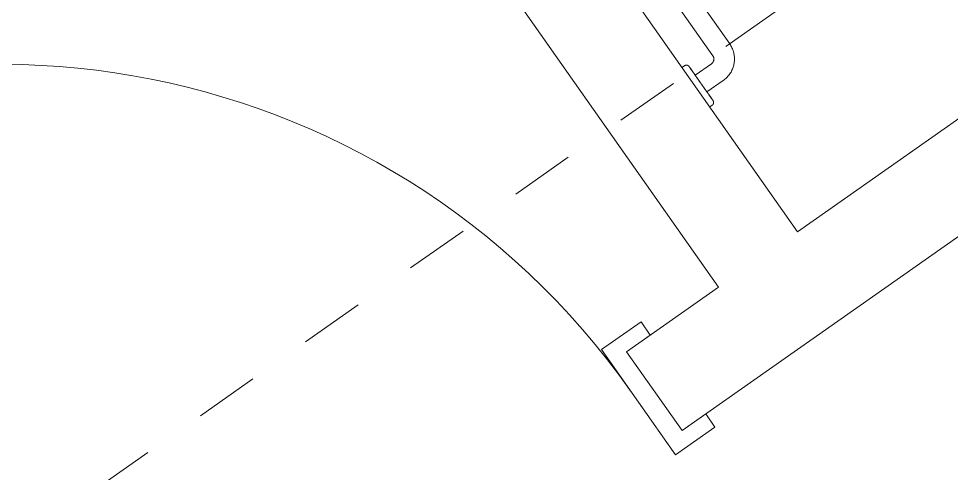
# Model space of a CAD drawing. Extents: x 274235 to 276654, y 142848 to 144425.
# Drawn here: x 276082.17 to 276083.622, y 143070.142 to 143070.85 of the extents above; entities that cross this region are included whole.
import ezdxf

# ---------------------------------------------------------------- set-up
doc = ezdxf.new("R2010")
doc.units = 0
doc.header["$LTSCALE"] = 1.5
doc.linetypes.add('ACM-G-CENTER', pattern=[50.800000000000004, 31.75, -6.350000000000001, 6.350000000000001, -6.350000000000001])
doc.layers.get('0').update_dxf_attribs({"linetype": 'CONTINUOUS', "lineweight": 0})
for name, color, linetype, lineweight in [('_ACM-A-DOOR', 1, 'CONTINUOUS', 5), ('_ACM-A-EQPM', 3, 'CONTINUOUS', 5), ('_ACM-A-GRID', 3, 'CONTINUOUS', 5), ('_ACM-A-WALL-FULL', 6, 'CONTINUOUS', 13)]:
    doc.layers.add(name, color=color, linetype=linetype, lineweight=lineweight)

# ---------------------------------------------------------------- blocks, each defined once
blk = doc.blocks.new('ACM_Door-Regular-Single - 1323_1200_ S-2217205-F5_Working')
at = {"layer": '_ACM-A-DOOR'}
for p, q in [((-695.0000000000084, 99.99999999999999), (-620.0000000000083, 99.99999999999999)), ((-695.0000000000084, 74.99999999999999), (-695.0000000000084, 99.99999999999999)), ((-620.0000000000083, 99.99999999999999), (-620.0000000000093, -99.99999999999999)), ((-650.00000000001, 74.99999999999999), (-695.0000000000084, 74.99999999999999)), ((-650.0000000000095, -74.99999999999999), (-650.0000000000095, 74.99999999999999)), ((-695.0000000000056, -74.99999999999999), (-650.0000000000095, -74.99999999999999)), ((-695.0000000000056, -99.99999999999999), (-695.0000000000056, -74.99999999999999)), ((-620.0000000000093, -99.99999999999999), (-695.0000000000056, -99.99999999999999))]:
    blk.add_line(p, q, dxfattribs=at)
blk.add_arc((579.9999999999928, -20.00000000000006), 1200.000000000001, 180.0000000000001, 269.9999999999997, dxfattribs=at)
blk = doc.blocks.new('GRAB_RAIL_horiz - FIRT-003-V257-F5_Working')
at = {"layer": '_ACM-A-EQPM'}
for p, q in [((-37.50000000015607, -1.143507688539103e-09), (-37.50000000015607, -5.000000001194349)), ((-16.00000000013497, -10.00000000117589), (-16.00000000020427, -41.00000000118617)), ((-15.4548132206374, -10.00000000002123), (-16.00000000001233, -10.00000000002123)), ((15.99999999998771, -10.00000000002123), (-16.00000000001233, -10.00000000002123)), ((15.99999999998771, -10.00000000002123), (15.4548132206128, -10.00000000002123)), ((15.99999999985776, -41.00000000118617), (15.99999999985776, -10.00000000117589)), ((37.49999999987886, -5.000000001194349), (37.49999999987886, -1.178159436676651e-09)), ((412.4999999998456, -1.143507688539103e-09), (412.4999999998456, -5.000000001194349)), ((433.9999999997974, -10.00000000117589), (433.9999999997974, -41.00000000118617)), ((466.0000000000001, -10.00000000002015), (434, -10.00000000002015)), ((434.5451867793749, -10.00000000002015), (434, -10.00000000002015)), ((466.0000000000001, -10.00000000002015), (465.4548132206252, -10.00000000002015)), ((465.9999999997901, -41.00000000118617), (465.9999999998594, -10.00000000117589)), ((487.4999999998112, -5.000000001194349), (487.4999999998112, -1.143507688539103e-09)), ((269.3875736314676, -50.00000000116679), (24.99999999980373, -50.00000000116679)), ((367.6858674941595, -50.00000000116679), (286.1602540386854, -50.00000000116679)), ((424.9999999997821, -50.00000000120144), (387.3141325075227, -50.00000000116679)), ((24.99999999980373, -82.00000000119417), (268.9505528829912, -82.00000000115952)), ((286.7827349555199, -82.00000000119417), (365.3567834165988, -82.00000000119417)), ((389.6432165850142, -82.00000000119417), (424.9999999998514, -82.00000000115952))]:
    blk.add_line(p, q, dxfattribs=at)
at = {"layer": '_ACM-A-EQPM', "flags": 128}
for points in [[(-32.50000000013988, -10.00000000117589), (-32.69994667111678, -9.996000534488122), (-32.89957347000473, -9.984008532731513), (-33.0985610365904, -9.964043180430599), (-33.29659103323356, -9.936136418076785), (-33.49334665410915, -9.900332890427945), (-33.68851313223168, -9.85668987547233), (-33.88177824294507, -9.805277192670747), (-34.07283280325446, -9.746177091620485), (-34.26137116651444, -9.679484119547032), (-34.4470917116425, -9.605304971192709), (-34.62969732547135, -9.523758317290504), (-34.8088958778244, -9.434974615088322), (-34.98440068938362, -9.339095899572204), (-35.1559309897857, -9.236275556220154), (-35.3232123671245, -9.126678075737074), (-35.48597720698872, -9.010478790597517), (-35.64396512027233, -8.887863594990268), (-35.79692335996588, -8.75902864691725), (-35.94460722568092, -8.624180054872431), (-36.08678045466041, -8.483533547922525), (-36.22321559996781, -8.337314130367668), (-36.35369439460774, -8.185755722160229), (-36.47800810033041, -8.02910078438872), (-36.5959578416745, -7.867599931524729), (-36.70735492413951, -7.701511530502194), (-36.812021136349, -7.531101287356705), (-36.90978903454143, -7.356641822013898), (-37.00050221105194, -7.178412232543725), (-37.0840155440128, -6.996697648222198), (-37.160195429936, -6.811788773583703), (-37.22891999737585, -6.623981423359874), (-37.2900793016026, -6.433576049379281), (-37.34357550077184, -6.240877259462559), (-37.38932301234254, -6.046193330634651), (-37.42724865009004, -5.84983571564926), (-37.45729174109038, -5.652118544869973), (-37.47940422281444, -5.45335812347339), (-37.49355072005492, -5.253872425845475), (-37.49970860126996, -5.053980586478064), (-37.50000000015607, -5.000000001194349)], [(-15.84316832600798, -10.00000000117589), (-16.96526569269991, -10.00000000114123), (-18.06022225327815, -10.00000000117589), (-19.12628631100561, -10.00000000121054), (-20.16175239055756, -10.00000000121054), (-21.16496396733201, -10.00000000121054), (-22.1343161166451, -10.00000000117589), (-23.06825808191079, -10.00000000117589), (-23.9652957552209, -10.00000000117589), (-24.823994067692, -10.00000000121054), (-25.6429792850744, -10.00000000117589), (-26.42094120592046, -10.00000000114123), (-27.15663525690652, -10.00000000117589), (-27.84888448468464, -10.00000000121054), (-28.49658143795768, -10.00000000121054), (-29.09868993991622, -10.00000000121054), (-29.65424674542373, -10.00000000121054), (-30.16236308197986, -10.00000000117589), (-30.62222607182812, -10.00000000117589), (-31.03310003243605, -10.00000000117589), (-31.39432765312995, -10.00000000121054), (-31.70533104656752, -10.00000000117589), (-31.96561267373163, -10.00000000121054), (-32.17475613960378, -10.00000000117589), (-32.33242685930927, -10.00000000117589), (-32.43837259327884, -10.00000000117589), (-32.49242385080288, -10.00000000117589), (-32.50000000013988, -10.00000000117589)], [(-32.50000000013988, -10.00000000117589), (-32.47400346661743, -10.00000000117589), (-32.3960554550089, -10.00000000114123), (-32.26628066538215, -10.00000000117589), (-32.08488670987445, -10.00000000117589), (-31.8521637800357, -10.00000000117589), (-31.56848418284153, -10.00000000117589), (-31.23430174523764, -10.00000000117589), (-30.85015108783919, -10.00000000117589), (-30.41664676965629, -10.00000000117589), (-29.93448230523191, -10.00000000117589), (-29.40442905474629, -10.00000000114123), (-28.82733499048409, -10.00000000114123), (-28.20412333959466, -10.00000000114123), (-27.53579110813553, -10.00000000121054), (-26.82340748473562, -10.00000000117589), (-26.06811213136316, -10.00000000121054), (-25.27111335953487, -10.00000000117589), (-24.43368619730282, -10.00000000117589), (-23.55717034916743, -10.00000000114123), (-22.64296805397571, -10.00000000117589), (-21.6925418400424, -10.00000000121054), (-20.70741218664207, -10.00000000121054), (-19.68915509104063, -10.00000000117589), (-18.63939954744201, -10.00000000114123), (-17.55982494089949, -10.00000000114123), (-16.45215836021125, -10.00000000114123), (-15.31817183576022, -10.00000000114123), (-14.15967950410013, -10.00000000114123), (-12.97853470587161, -10.00000000117589), (-11.77662702065209, -10.00000000114123), (-10.55587924435313, -10.00000000117589), (-9.318244313184733, -10.00000000117589), (-8.0657021788993, -10.00000000121054), (-6.800256641621854, -10.00000000117589), (-5.523932144355422, -10.00000000114123), (-4.238770534151445, -10.00000000117589), (-2.94682779528157, -10.00000000114123), (-1.650170760509536, -10.00000000117589), (-0.3508738046213694, -10.00000000117589), (0.9489844745883602, -10.00000000114123), (2.247324581082466, -10.00000000121054), (3.542069447634094, -10.00000000117589), (4.831147758652151, -10.00000000117589), (6.112497263858677, -10.00000000117589), (7.384068077343182, -10.00000000114123), (8.64382595714269, -10.00000000121054), (9.889755559248806, -10.00000000121054), (11.11986366223009, -10.00000000117589), (12.3321823554008, -10.00000000117589), (13.52477218762524, -10.00000000117589), (14.69572526941156, -10.00000000117589), (15.84316832566146, -10.00000000117589), (16.96526569242269, -10.00000000114123), (18.06022225293163, -10.00000000117589), (19.12628631058979, -10.00000000114123), (20.16175239021104, -10.00000000114123), (21.16496396698549, -10.00000000117589), (22.13431611629858, -10.00000000117589), (23.06825808156427, -10.00000000117589), (23.96529575487439, -10.00000000117589), (24.82399406734548, -10.00000000117589), (25.64297928479719, -10.00000000117589), (26.42094120557395, -10.00000000121054), (27.15663525656, -10.00000000121054), (27.84888448433813, -10.00000000117589), (28.49658143761117, -10.00000000114123), (29.09868993963901, -10.00000000114123), (29.65424674500791, -10.00000000117589), (30.16236308163334, -10.00000000117589), (30.62222607155091, -10.00000000117589), (31.03310003215884, -10.00000000117589), (31.39432765271413, -10.00000000117589), (31.7053310461517, -10.00000000117589), (31.96561267338511, -10.00000000114123), (32.17475613932657, -10.00000000117589), (32.33242685896276, -10.00000000121054), (32.43837259286302, -10.00000000117589), (32.49242385045636, -10.00000000117589), (32.49999999979337, -10.00000000121054)], [(32.49999999979337, -10.00000000121054), (32.47400346634022, -10.00000000121054), (32.39605545459308, -10.00000000121054), (32.26628066503563, -10.00000000117589), (32.08488670952793, -10.00000000117589), (31.85216377961988, -10.00000000117589), (31.56848418249501, -10.00000000121054), (31.23430174489113, -10.00000000121054), (30.85015108749267, -10.00000000117589), (30.41664676937908, -10.00000000117589), (29.93448230488539, -10.00000000117589), (29.40442905446908, -10.00000000121054), (28.82733499013757, -10.00000000117589), (28.20412333931745, -10.00000000114123), (27.53579110771971, -10.00000000117589), (26.8234074843891, -10.00000000117589), (26.06811213108595, -10.00000000117589), (25.27111335925765, -10.00000000117589), (24.43368619688699, -10.00000000114123), (23.55717034889021, -10.00000000121054), (22.64296805355989, -10.00000000121054), (21.69254183962657, -10.00000000117589), (20.70741218629555, -10.00000000117589), (19.68915509069411, -10.00000000121054), (18.6393995471648, -10.00000000121054), (17.55982494055297, -10.00000000121054), (16.45215835993404, -10.00000000117589), (15.31817183548301, -10.00000000121054)], [(37.49999999987886, -5.000000001194349), (37.49600053308713, -5.199946672101942), (37.48400853136518, -5.399573471024541), (37.46404317902962, -5.598561037644868), (37.4361364166758, -5.796591034253379), (37.40033288906161, -5.993346655163623), (37.35668987414065, -6.188513133320794), (37.30527719130441, -6.381778244034194), (37.2461770902195, -6.572832804239624), (37.1794841181807, -6.761371167568905), (37.10530496986103, -6.947091712731617), (37.02375831599348, -7.129697326491168), (36.93497461375664, -7.308895878878866), (36.83909589817122, -7.484400690368784), (36.73627555492313, -7.655930990770867), (36.62667807433609, -7.823212368144323), (36.51047878926584, -7.985977207973884), (36.38786359358928, -8.143965121257498), (36.25902864558557, -8.296923361054997), (36.1241800535061, -8.444607226735389), (35.98353354659084, -8.586780455714871), (35.83731412896668, -8.723215601056927), (35.6857557207939, -8.853694395662206), (35.52910078305704, -8.978008101350225), (35.3675999301584, -9.095957842659663), (35.20151152920516, -9.207354925193977), (35.03110128599037, -9.312021137368811), (34.85664182064757, -9.409789035630547), (34.67841223110809, -9.500502212071751), (34.49669764685586, -9.584015545032617), (34.31178877214807, -9.660195431025114), (34.12398142195889, -9.72891999843032), (33.93357604794365, -9.790079302622416), (33.74087725809623, -9.843575501757005), (33.54619332926832, -9.889323013362356), (33.34983571435223, -9.92724865114451), (33.15211854350364, -9.957291742144845), (32.95335812217636, -9.979404223834264), (32.75387242444449, -9.993550721109386), (32.55398058507708, -9.999708602359078), (32.49999999979337, -10.00000000121054)], [(417.4999999998618, -10.00000000117589), (417.3000533289542, -9.996000534488122), (417.1004265299969, -9.984008532731513), (416.9014389634805, -9.964043180430599), (416.7034089668374, -9.936136418042134), (416.5066533458925, -9.900332890427945), (416.3114868677007, -9.856689875437679), (416.1182217569873, -9.80527719274005), (415.9271671967472, -9.746177091620485), (415.7386288334872, -9.679484119547032), (415.5529082882899, -9.605304971192709), (415.3703026745303, -9.523758317290504), (415.1911041221773, -9.43497461505367), (415.0155993106873, -9.339095899572204), (414.8440690102159, -9.236275556254805), (414.6767876328772, -9.126678075737074), (414.5140227930129, -9.010478790597517), (414.3560348797986, -8.887863594955617), (414.2030766399665, -8.75902864691725), (414.0553927743208, -8.624180054872431), (413.9132195453412, -8.483533547922525), (413.7767843999645, -8.337314130367668), (413.6463056053246, -8.185755722194882), (413.5219918996713, -8.02910078438872), (413.4040421583272, -7.86759993155938), (413.2926450757928, -7.701511530571498), (413.187978863722, -7.531101287356705), (413.0902109654602, -7.356641822013898), (412.9994977889497, -7.178412232543725), (412.9159844560581, -6.996697648222198), (412.8398045699964, -6.811788773583703), (412.7710800026258, -6.623981423359874), (412.7099206983991, -6.433576049379281), (412.6564244992991, -6.240877259427907), (412.6106769876591, -6.046193330669303), (412.5727513499809, -5.849835715683912), (412.5427082589113, -5.652118544869973), (412.5205957771872, -5.45335812347339), (412.5064492799467, -5.253872425845475), (412.5002913986624, -5.053980586478064), (412.4999999998456, -5.000000001194349)], [(434.1568316739937, -10.00000000117589), (433.0347343073017, -10.00000000121054), (431.9397777467235, -10.00000000117589), (430.8737136890654, -10.00000000117589), (429.8382476094441, -10.00000000121054), (428.835036032739, -10.00000000121054), (427.8656838833566, -10.00000000117589), (426.9317419180908, -10.00000000117589), (426.0347042447808, -10.00000000117589), (425.1760059323096, -10.00000000117589), (424.3570207149273, -10.00000000117589), (423.5790587941505, -10.00000000114123), (422.8433647430952, -10.00000000117589), (422.151115515317, -10.00000000121054), (421.503418562044, -10.00000000117589), (420.9013100600161, -10.00000000121054), (420.3457532546472, -10.00000000121054), (419.8376369180911, -10.00000000117589), (419.3777739281042, -10.00000000114123), (418.9668999674963, -10.00000000121054), (418.605672346941, -10.00000000121054), (418.2946689535034, -10.00000000117589), (418.03438732627, -10.00000000121054), (417.8252438603286, -10.00000000121054), (417.6675731406924, -10.00000000117589), (417.5616274067921, -10.00000000117589), (417.5075761491988, -10.00000000117589), (417.4999999998618, -10.00000000117589)], [(417.4999999998618, -10.00000000117589), (417.5259965333842, -10.00000000117589), (417.6039445450621, -10.00000000114123), (417.7337193346195, -10.00000000117589), (417.9151132901272, -10.00000000117589), (418.1478362200352, -10.00000000117589), (418.4315158171601, -10.00000000117589), (418.765698254764, -10.00000000117589), (419.1498489122318, -10.00000000117589), (419.583353230276, -10.00000000121054), (420.0655176947698, -10.00000000117589), (420.5955709451861, -10.00000000114123), (421.1726650095869, -10.00000000114123), (421.7958766603377, -10.00000000121054), (422.4642088919354, -10.00000000117589), (423.176592515266, -10.00000000117589), (423.9318878686385, -10.00000000121054), (424.7288866403975, -10.00000000117589), (425.5663138027681, -10.00000000117589), (426.4428296507649, -10.00000000114123), (427.3570319460952, -10.00000000117589), (428.3074581600285, -10.00000000117589), (429.2925878133596, -10.00000000117589), (430.310844908961, -10.00000000114123), (431.3606004524904, -10.00000000114123), (432.4401750591715, -10.00000000117589), (433.5478416397904, -10.00000000121054), (434.6818281641721, -10.00000000114123), (435.8403204958322, -10.00000000114123), (437.0214652941301, -10.00000000117589), (438.2233729794189, -10.00000000114123), (439.4441207555792, -10.00000000114123), (440.6817556868169, -10.00000000117589), (441.9342978211716, -10.00000000117589), (443.1997433583798, -10.00000000117589), (444.4760678555769, -10.00000000114123), (445.7612294658502, -10.00000000114123), (447.0531722047894, -10.00000000114123), (448.3498292394921, -10.00000000117589), (449.6491261954496, -10.00000000117589), (450.9489844746593, -10.00000000114123), (452.2473245810841, -10.00000000117589), (453.5420694476358, -10.00000000117589), (454.8311477586538, -10.00000000117589), (456.112497263791, -10.00000000117589), (457.3840680774142, -10.00000000114123), (458.643825957075, -10.00000000117589), (459.8897555592505, -10.00000000121054), (461.1198636622318, -10.00000000114123), (462.3321823554718, -10.00000000117589), (463.5247721876269, -10.00000000121054), (464.6957252694132, -10.00000000117589), (465.8431683257324, -10.00000000117589), (466.965265692355, -10.00000000121054), (468.0602222530026, -10.00000000121054), (469.1262863106608, -10.00000000114123), (470.161752390282, -10.00000000114123), (471.1649639669872, -10.00000000117589), (472.1343161163695, -10.00000000117589), (473.0682580816352, -10.00000000117589), (473.9652957549454, -10.00000000121054), (474.8239940674164, -10.00000000114123), (475.6429792847296, -10.00000000117589), (476.4209412055756, -10.00000000121054), (477.1566352565617, -10.00000000117589), (477.8488844842705, -10.00000000121054), (478.4965814376822, -10.00000000114123), (479.0986899395714, -10.00000000114123), (479.6542467450789, -10.00000000117589), (480.162363081635, -10.00000000117589), (480.6222260715526, -10.00000000117589), (481.0331000321605, -10.00000000117589), (481.3943276527158, -10.00000000121054), (481.7053310462227, -10.00000000117589), (481.9656126734561, -10.00000000117589), (482.1747561393282, -10.00000000117589), (482.3324268589644, -10.00000000117589), (482.438372592934, -10.00000000117589), (482.492423850458, -10.00000000117589), (482.4999999998643, -10.00000000117589)], [(482.4999999998643, -10.00000000117589), (482.4740034662726, -10.00000000121054), (482.3960554546641, -10.00000000117589), (482.2662806650373, -10.00000000117589), (482.0848867095296, -10.00000000117589), (481.8521637796908, -10.00000000117589), (481.5684841824967, -10.00000000117589), (481.2343017449621, -10.00000000117589), (480.8501510874943, -10.00000000117589), (480.4166467693115, -10.00000000121054), (479.9344823049564, -10.00000000117589), (479.4044290544014, -10.00000000117589), (478.8273349901392, -10.00000000117589), (478.2041233393191, -10.00000000121054), (477.5357911077907, -10.00000000114123), (476.8234074843908, -10.00000000117589), (476.0681121310183, -10.00000000117589), (475.27111335919, -10.00000000114123), (474.433686196958, -10.00000000114123), (473.5571703488919, -10.00000000117589), (472.6429680536309, -10.00000000117589), (471.6925418396975, -10.00000000114123), (470.7074121862972, -10.00000000117589), (469.6891550907651, -10.00000000121054), (468.6393995471665, -10.00000000117589), (467.5598249405546, -10.00000000121054), (466.4521583598664, -10.00000000121054), (465.3181718354153, -10.00000000117589)], [(487.4999999998112, -5.000000001194349), (487.4960005331581, -5.199946672101942), (487.4840085312975, -5.399573471059194), (487.4640431791006, -5.598561037644868), (487.4361364167468, -5.796591034253379), (487.4003328889939, -5.993346655163623), (487.356689874073, -6.188513133320794), (487.3052771913754, -6.381778244034194), (487.2461770902212, -6.572832804274277), (487.1794841181824, -6.761371167568905), (487.1053049697934, -6.947091712696966), (487.0237583158565, -7.129697326525821), (486.934974613689, -7.308895878913518), (486.8390958981729, -7.484400690438088), (486.7362755548555, -7.655930990770867), (486.626678074407, -7.823212368178975), (486.5104787892675, -7.985977207973884), (486.3878635935216, -8.143965121257498), (486.2590286455179, -8.296923361054997), (486.1241800535078, -8.444607226735389), (485.9835335465232, -8.586780455714871), (485.8373141290376, -8.723215601056927), (485.6857557207956, -8.853694395696857), (485.5291007830587, -8.978008101350225), (485.3675999302293, -9.095957842659663), (485.2015115291375, -9.207354925228628), (485.0311012859227, -9.312021137403462), (484.8566418207186, -9.409789035595896), (484.678412231179, -9.500502212071751), (484.4966976468575, -9.584015545032617), (484.311788772219, -9.660195431059766), (484.1239814220298, -9.72891999843032), (483.9335760480146, -9.790079302587765), (483.7408772580979, -9.843575501757005), (483.54619332927, -9.889323013362356), (483.3498357142846, -9.927248651109858), (483.1521185435053, -9.957291742110192), (482.9533581221087, -9.979404223903567), (482.7538724245155, -9.993550721074735), (482.5539805851481, -9.999708602359078), (482.4999999998643, -10.00000000117589)], [(-16.00000000020427, -41.00000000118617), (-15.96720437330223, -42.63956270283634), (-15.86886995860004, -44.27650245392542), (-15.70515407025232, -45.90820050001112), (-15.47631861857681, -47.53204647233952), (-15.1827296917385, -49.14544256379659), (-14.82485696909553, -50.74580768469232), (-14.40327297091953, -52.3305815923135), (-13.9186521415797, -53.8972289864485), (-13.37176977097242, -55.44324356547832), (-12.76350075426599, -56.96615203582642), (-12.09481819217781, -58.46351806887651), (-11.36679183414071, -59.93294619839326), (-10.5805863669917, -61.37208565276305), (-9.737459551747452, -62.77863411595618), (-8.83876021151591, -64.15034141034921), (-7.885926073385417, -65.4850130970417), (-6.880481468934704, -66.78051398590496), (-5.824034894957731, -68.03477155196724), (-4.71827644057139, -69.24577925071972), (-3.564975083408899, -70.41159972808119), (-2.365975859680839, -71.53036791999693), (-1.123196912331332, -72.60029403602357), (0.1613735773742519, -73.61966642267225), (1.485680570879776, -74.58685430152055), (2.847605459195256, -75.50031037831577), (4.244969453293197, -76.35857331818407), (5.675537068688391, -77.16027008347983), (7.137019702537873, -77.90411813039474), (8.627079294182295, -78.5889274608263), (10.14333206628726, -79.21360252583308), (11.68335233785237, -79.77714397859737), (13.24467640492985, -80.2786502730488), (14.82480648212222, -80.71731910600093), (16.42121469827543, -81.09244870103312), (18.03134714089229, -81.40343893068739), (19.65262794157352, -81.64979227701488), (21.28246339680372, -81.83111462721463), (22.91824611756747, -81.94711590415682), (24.55735920038023, -81.99761053064685), (24.99999999980373, -82.00000000119417)], [(24.99999999980373, -50.00000000116679), (24.64009599210076, -49.99280096115654), (24.28076775403315, -49.97121535791148), (23.9225901341928, -49.93527772387379), (23.56613614026282, -49.88504555152604), (23.21197602268676, -49.82059920177198), (22.86067636194148, -49.74204177485881), (22.51279916280982, -49.64949894595457), (22.16890095426679, -49.54311876392548), (21.82953190038497, -49.42307141424872), (21.4952349190713, -49.28954894716935), (21.16654481424866, -49.14276497013152), (20.84398741995774, -48.98295430618145), (20.52807875922045, -48.81037261827323), (20.21932421849669, -48.62529600030884), (19.91821773925913, -48.42802053539772), (19.6252410275174, -48.21886182216731), (19.34086278364848, -47.99815446992179), (19.06553795204763, -47.76625156344581), (18.79970699378828, -47.52352409783443), (18.5437951817361, -47.27036038528995), (18.29821192005802, -47.0071654337813), (18.06335008978931, -46.73436029891782), (17.8395854194885, -46.45238141094296), (17.62727588506914, -46.16167987584322), (17.42676113652124, -45.86272075400266), (17.23836195464119, -45.55598231626455), (17.06237973783936, -45.24195527875145), (16.89909602027292, -44.92114201765662), (16.74877202088792, -44.59405576584322), (16.61164822614301, -44.26121979149394), (16.48794400475126, -43.92316656113262), (16.37785725721242, -43.58043688784974), (16.28156409874937, -43.23357906604815), (16.19921857786667, -42.8831479941995), (16.1309524299073, -42.52970428730896), (16.07687486609284, -42.17381337981615), (16.03707239894793, -41.81604462135774), (16.01160870403983, -41.45697036556512), (16.00052451775573, -41.09716505466913), (15.99999999985776, -41.00000000118617)], [(424.9999999998514, -82.00000000115952), (426.6395627015016, -81.96720437429212), (428.2765024525906, -81.86886995958994), (429.9082004986071, -81.70515407117291), (431.5320464709701, -81.4763186195667), (433.1454425623579, -81.18272969269374), (434.7458076833229, -80.82485697012008), (436.3305815909787, -80.40327297187478), (437.8972289851137, -79.91865214253494), (439.4432435640396, -79.37176977196232), (440.9661520344224, -78.76350075529054), (442.4635180675418, -78.09481819320236), (443.9329461970585, -77.36679183513061), (445.3720856514283, -76.58058636794695), (446.7786341145867, -75.73745955273735), (448.1503414090145, -74.83876021247116), (449.485013095707, -73.88592607440997), (450.7805139846049, -72.88048146995925), (452.0347715506325, -71.82403489594763), (453.245779249385, -70.71827644152664), (454.4115997266425, -69.5649750843988), (455.5303679186622, -68.36597586063608), (456.6002940346542, -67.12319691335588), (457.6196664213028, -65.83862642354634), (458.5868543001165, -64.51431943017943), (459.500310376981, -63.15239454175999), (460.3585733168493, -61.75503054773135), (461.1602700821104, -60.32446293226685), (461.9041181290253, -58.86298029848668), (462.5889274595262, -57.37292070680761), (463.213602524429, -55.85666793473729), (463.777143977228, -54.31664766317217), (464.2786502716794, -52.7553235960947), (464.7173191047008, -51.17519351893698), (465.092448699733, -49.57878530271446), (465.4034389293873, -47.96865286009761), (465.6497922756455, -46.34737205945103), (465.8311146258799, -44.71753660418617), (465.9471159028221, -43.08175388345708), (465.9976105292428, -41.44264080054036), (465.9999999997901, -41.00000000118617)], [(433.9999999997974, -41.00000000118617), (433.9928009597525, -41.35990400888914), (433.9712153565421, -41.7192322469221), (433.9352777225737, -42.07740986676244), (433.8850455501566, -42.43386386072707), (433.8205992004372, -42.78802397833779), (433.742041773524, -43.13932363901377), (433.6494989446545, -43.48720083824937), (433.5431187625214, -43.83109904675776), (433.4230714128793, -44.17046810063957), (433.2895489459039, -44.50476508195324), (433.1427649688314, -44.83345518677589), (432.9829543048467, -45.15601258106681), (432.8103726169731, -45.47192124176945), (432.6252959989741, -45.78067578245855), (432.4280205340283, -46.08178226176542), (432.2188618208326, -46.37475897340319), (431.998154468587, -46.65913721734142), (431.7662515620418, -46.93446204890761), (431.5235240965343, -47.20029300720162), (431.2703603839898, -47.4562048192538), (431.0071654323772, -47.70178808089722), (430.7343602975831, -47.93664991126989), (430.4523814096428, -48.16041458153605), (430.1616798744391, -48.37272411585145), (429.8627207526679, -48.57323886446866), (429.5559823149644, -48.76163804634871), (429.2419552773474, -48.93762026315053), (428.9211420162872, -49.10090398078628), (428.5940557645085, -49.25122798013663), (428.2612197901591, -49.38835177484689), (427.9231665597632, -49.51205599623864), (427.5804368865496, -49.62214274377748), (427.2335790646441, -49.71843590224053), (426.8831479928647, -49.80078142308857), (426.5297042859049, -49.8690475710826), (426.1738133784467, -49.92312513489706), (425.8160446199883, -49.96292760204197), (425.456970364265, -49.98839129695007), (425.0971650533344, -49.99947548323416), (424.9999999998514, -50.00000000116679)]]:
    blk.add_lwpolyline(points, dxfattribs=at)
blk = doc.blocks.new('5f0512')
at = {"layer": '_ACM-A-GRID', "linetype": 'ACM-G-CENTER'}
blk.add_line((-171310.9733945205, -105044.783174193), (-117853.7008865735, -51587.5106662364), dxfattribs=at)
at = {"layer": '_ACM-A-WALL-FULL', "lineweight": 18}
for p, q in [((-157840.5891378056, -92210.79502054816), (-154446.4765881133, -88816.68247085577)), ((-157027.4163397755, -91185.49018816208), (-157716.8454510972, -91874.91929948376)), ((-158494.6629103859, -91309.23387455137), (-157822.9114682754, -91980.98531666177)), ((-157716.8454510974, -91874.91929948376), (-158091.909833134, -91499.85491744708)), ((-157822.9114682752, -91980.98531666189), (-157946.6551549836, -92104.72900337016)), ((-157946.6551549836, -92104.72900337016), (-157840.5891378056, -92210.79502054816))]:
    blk.add_line(p, q, dxfattribs=at)
at = {"layer": '_ACM-A-DOOR', "rotation": 225.0000000000003}
blk.add_blockref('ACM_Door-Regular-Single - 1323_1200_ S-2217205-F5_Working', (-158353.241554166, -92617.38141973037), dxfattribs=at)
at = {"layer": '_ACM-A-EQPM', "rotation": 134.9999999999999}
blk.add_blockref('GRAB_RAIL_horiz - FIRT-003-V257-F5_Working', (-157911.2998158034, -91680.46493475803), dxfattribs=at)

msp = doc.modelspace()

# ---------------------------------------------------------------- block references
at = {"xscale": 0.0009999999999999994, "yscale": 0.001, "zscale": 0.001, "rotation": 350.1075696352769}
msp.add_blockref('5f0512', (276254.5380815538, 143133.931731411), dxfattribs=at)

doc.saveas('drawing.dxf')
